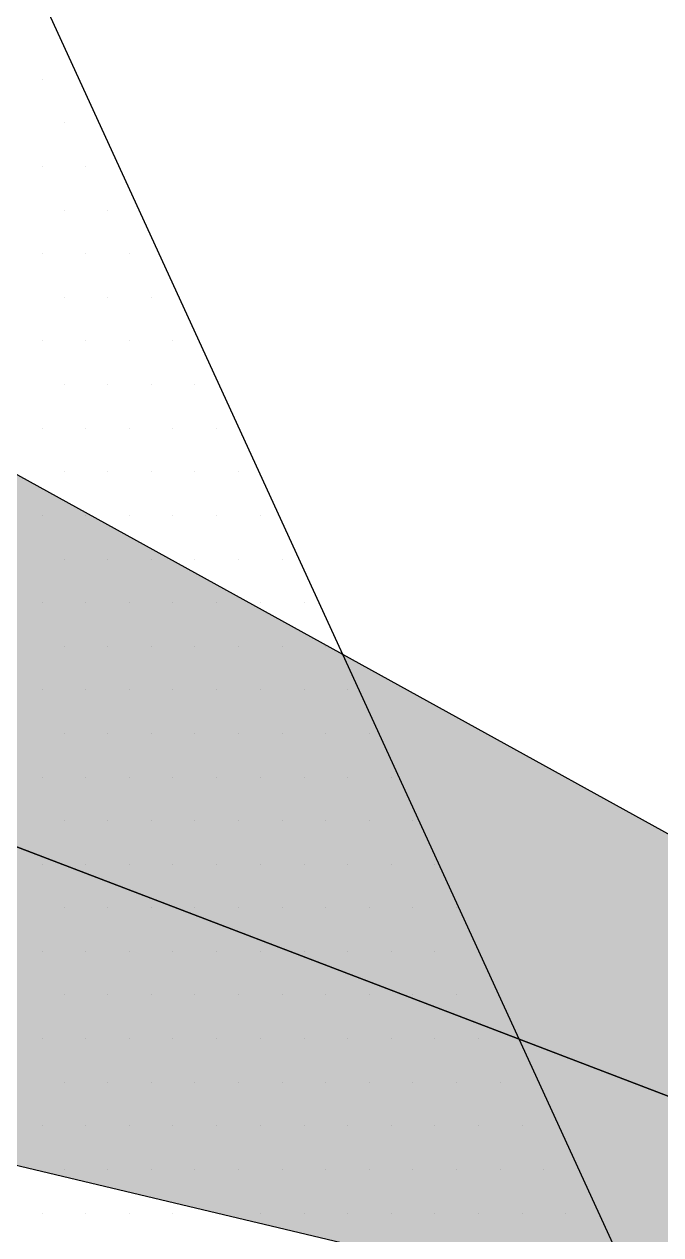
# Model space of a CAD drawing. Header units: millimetres. Extents: x -1573 to 210, y -360 to 557.
# Drawn here: x -487.524 to -486.72, y 20.755 to 22.283 of the extents above; entities that cross this region are included whole.
import ezdxf

# ---------------------------------------------------------------- set-up
doc = ezdxf.new("R2010")
doc.units = ezdxf.units.MM
doc.header["$LTSCALE"] = 2
doc.linetypes.add('CACHEX2', pattern=[0.75, 0.5, -0.25])
for name, color, linetype in [('CALQUE_7', 4, 'Continuous'), ('CARTOUCHE', 7, 'Continuous'), ('rosace', 7, 'Continuous')]:
    doc.layers.add(name, color=color, linetype=linetype)

# ---------------------------------------------------------------- blocks, each defined once
blk = doc.blocks.new('A$C715108E3')
at = {"layer": 'CALQUE_7', "color": 131}
for p, q in [((3.8317, -15.0742), (3.8317, -15.0742)), ((3.878, -15.1655), (3.878, -15.1655)), ((3.8317, -15.2579), (3.8317, -15.2579)), ((3.9237, -15.2579), (3.9237, -15.2579)), ((3.878, -15.3493), (3.878, -15.3493)), ((3.9694, -15.3493), (3.9694, -15.3493)), ((3.8317, -15.4406), (3.8317, -15.4406)), ((3.9237, -15.4406), (3.9237, -15.4406)), ((4.0155, -15.4406), (4.0155, -15.4406)), ((3.878, -15.5332), (3.878, -15.5332)), ((3.9694, -15.5332), (3.9694, -15.5332)), ((4.0612, -15.5332), (4.0612, -15.5332)), ((3.8317, -15.6246), (3.8317, -15.6246)), ((3.9237, -15.6246), (3.9237, -15.6246)), ((4.0155, -15.6246), (4.0155, -15.6246)), ((4.107, -15.6246), (4.107, -15.6246)), ((3.878, -15.7159), (3.878, -15.7159)), ((3.9694, -15.7159), (3.9694, -15.7159)), ((4.0612, -15.7159), (4.0612, -15.7159)), ((4.1531, -15.7159), (4.1531, -15.7159)), ((3.8317, -15.8083), (3.8317, -15.8083)), ((3.9237, -15.8083), (3.9237, -15.8083)), ((4.0155, -15.8083), (4.0155, -15.8083)), ((4.107, -15.8083), (4.107, -15.8083)), ((4.1988, -15.8083), (4.1988, -15.8083)), ((3.878, -15.8994), (3.878, -15.8994)), ((3.9694, -15.8994), (3.9694, -15.8994)), ((4.0612, -15.8994), (4.0612, -15.8994)), ((4.1531, -15.8994), (4.1531, -15.8994)), ((4.2445, -15.8994), (4.2445, -15.8994)), ((3.8317, -15.991), (3.8317, -15.991)), ((3.9237, -15.991), (3.9237, -15.991)), ((4.0155, -15.991), (4.0155, -15.991)), ((4.107, -15.991), (4.107, -15.991)), ((4.1988, -15.991), (4.1988, -15.991)), ((4.2906, -15.991), (4.2906, -15.991)), ((3.878, -16.0834), (3.878, -16.0834)), ((3.9694, -16.0834), (3.9694, -16.0834)), ((4.0612, -16.0834), (4.0612, -16.0834)), ((4.1531, -16.0834), (4.1531, -16.0834)), ((4.2445, -16.0834), (4.2445, -16.0834)), ((4.3364, -16.0834), (4.3364, -16.0834)), ((3.8317, -16.1747), (3.8317, -16.1747)), ((3.9237, -16.1747), (3.9237, -16.1747)), ((4.0155, -16.1747), (4.0155, -16.1747)), ((4.107, -16.1747), (4.107, -16.1747)), ((4.1988, -16.1747), (4.1988, -16.1747)), ((4.2906, -16.1747), (4.2906, -16.1747)), ((4.3827, -16.1747), (4.3827, -16.1747)), ((3.878, -16.2675), (3.878, -16.2675)), ((3.9694, -16.2675), (3.9694, -16.2675)), ((4.0612, -16.2675), (4.0612, -16.2675)), ((4.1531, -16.2675), (4.1531, -16.2675)), ((4.2445, -16.2675), (4.2445, -16.2675)), ((4.3364, -16.2675), (4.3364, -16.2675)), ((4.4282, -16.2675), (4.4282, -16.2675)), ((3.8317, -16.3587), (3.8317, -16.3587)), ((3.9237, -16.3587), (3.9237, -16.3587)), ((4.0155, -16.3587), (4.0155, -16.3587)), ((4.107, -16.3587), (4.107, -16.3587)), ((4.1988, -16.3587), (4.1988, -16.3587)), ((4.2906, -16.3587), (4.2906, -16.3587)), ((4.3827, -16.3587), (4.3827, -16.3587)), ((4.4739, -16.3587), (4.4739, -16.3587)), ((3.878, -16.45), (3.878, -16.45)), ((3.9694, -16.45), (3.9694, -16.45)), ((4.0612, -16.45), (4.0612, -16.45)), ((4.1531, -16.45), (4.1531, -16.45)), ((4.2445, -16.45), (4.2445, -16.45)), ((4.3364, -16.45), (4.3364, -16.45)), ((4.4282, -16.45), (4.4282, -16.45)), ((4.5202, -16.45), (4.5202, -16.45)), ((3.8317, -16.5424), (3.8317, -16.5424)), ((3.9237, -16.5424), (3.9237, -16.5424)), ((4.0155, -16.5424), (4.0155, -16.5424)), ((4.107, -16.5424), (4.107, -16.5424)), ((4.1988, -16.5424), (4.1988, -16.5424)), ((4.2906, -16.5424), (4.2906, -16.5424)), ((4.3827, -16.5424), (4.3827, -16.5424)), ((4.4739, -16.5424), (4.4739, -16.5424)), ((4.5659, -16.5424), (4.5659, -16.5424)), ((3.878, -16.6339), (3.878, -16.6339)), ((3.9694, -16.6339), (3.9694, -16.6339)), ((4.0612, -16.6339), (4.0612, -16.6339)), ((4.1531, -16.6339), (4.1531, -16.6339)), ((4.2445, -16.6339), (4.2445, -16.6339)), ((4.3364, -16.6339), (4.3364, -16.6339)), ((4.4282, -16.6339), (4.4282, -16.6339)), ((4.5202, -16.6339), (4.5202, -16.6339)), ((4.6115, -16.6339), (4.6115, -16.6339)), ((3.8317, -16.7251), (3.8317, -16.7251)), ((3.9237, -16.7251), (3.9237, -16.7251)), ((4.0155, -16.7251), (4.0155, -16.7251)), ((4.107, -16.7251), (4.107, -16.7251)), ((4.1988, -16.7251), (4.1988, -16.7251)), ((4.2906, -16.7251), (4.2906, -16.7251)), ((4.3827, -16.7251), (4.3827, -16.7251)), ((4.4739, -16.7251), (4.4739, -16.7251)), ((4.5659, -16.7251), (4.5659, -16.7251)), ((4.658, -16.7251), (4.658, -16.7251)), ((3.878, -16.8175), (3.878, -16.8175)), ((3.9694, -16.8175), (3.9694, -16.8175)), ((4.0612, -16.8175), (4.0612, -16.8175)), ((4.1531, -16.8175), (4.1531, -16.8175)), ((4.2445, -16.8175), (4.2445, -16.8175)), ((4.3364, -16.8175), (4.3364, -16.8175)), ((4.4282, -16.8175), (4.4282, -16.8175)), ((4.5202, -16.8175), (4.5202, -16.8175)), ((4.6115, -16.8175), (4.6115, -16.8175)), ((4.7035, -16.8175), (4.7035, -16.8175)), ((3.8317, -16.909), (3.8317, -16.909)), ((3.9237, -16.909), (3.9237, -16.909)), ((4.0155, -16.909), (4.0155, -16.909)), ((4.107, -16.909), (4.107, -16.909)), ((4.1988, -16.909), (4.1988, -16.909)), ((4.2906, -16.909), (4.2906, -16.909)), ((4.3827, -16.909), (4.3827, -16.909)), ((4.4739, -16.909), (4.4739, -16.909)), ((4.5659, -16.909), (4.5659, -16.909)), ((4.658, -16.909), (4.658, -16.909)), ((4.7492, -16.909), (4.7492, -16.909)), ((3.878, -17.0003), (3.878, -17.0003)), ((3.9694, -17.0003), (3.9694, -17.0003)), ((4.0612, -17.0003), (4.0612, -17.0003)), ((4.1531, -17.0003), (4.1531, -17.0003)), ((4.2445, -17.0003), (4.2445, -17.0003)), ((4.3364, -17.0003), (4.3364, -17.0003)), ((4.4282, -17.0003), (4.4282, -17.0003)), ((4.5202, -17.0003), (4.5202, -17.0003)), ((4.6115, -17.0003), (4.6115, -17.0003)), ((4.7035, -17.0003), (4.7035, -17.0003)), ((3.8317, -17.0928), (3.8317, -17.0928)), ((3.9237, -17.0928), (3.9237, -17.0928)), ((4.0155, -17.0928), (4.0155, -17.0928)), ((4.107, -17.0928), (4.107, -17.0928)), ((4.1988, -17.0928), (4.1988, -17.0928)), ((4.2906, -17.0928), (4.2906, -17.0928)), ((4.3827, -17.0928), (4.3827, -17.0928)), ((4.4739, -17.0928), (4.4739, -17.0928)), ((4.5659, -17.0928), (4.5659, -17.0928)), ((4.658, -17.0928), (4.658, -17.0928)), ((4.7492, -17.0928), (4.7492, -17.0928)), ((3.878, -17.1843), (3.878, -17.1843)), ((3.9694, -17.1843), (3.9694, -17.1843)), ((4.0612, -17.1843), (4.0612, -17.1843)), ((4.1531, -17.1843), (4.1531, -17.1843)), ((4.2445, -17.1843), (4.2445, -17.1843)), ((4.3364, -17.1843), (4.3364, -17.1843)), ((4.4282, -17.1843), (4.4282, -17.1843)), ((4.5202, -17.1843), (4.5202, -17.1843)), ((4.6115, -17.1843), (4.6115, -17.1843)), ((4.7035, -17.1843), (4.7035, -17.1843)), ((4.7952, -17.1843), (4.7952, -17.1843)), ((3.8317, -17.2756), (3.8317, -17.2756)), ((3.9237, -17.2756), (3.9237, -17.2756)), ((4.0155, -17.2756), (4.0155, -17.2756)), ((4.107, -17.2756), (4.107, -17.2756)), ((4.1988, -17.2756), (4.1988, -17.2756)), ((4.2906, -17.2756), (4.2906, -17.2756)), ((4.3827, -17.2756), (4.3827, -17.2756)), ((4.4739, -17.2756), (4.4739, -17.2756)), ((4.5659, -17.2756), (4.5659, -17.2756)), ((4.658, -17.2756), (4.658, -17.2756)), ((4.7492, -17.2756), (4.7492, -17.2756)), ((4.8413, -17.2756), (4.8413, -17.2756)), ((3.878, -17.368), (3.878, -17.368)), ((3.9694, -17.368), (3.9694, -17.368)), ((4.0612, -17.368), (4.0612, -17.368)), ((4.1531, -17.368), (4.1531, -17.368)), ((4.2445, -17.368), (4.2445, -17.368)), ((4.3364, -17.368), (4.3364, -17.368)), ((4.4282, -17.368), (4.4282, -17.368)), ((4.5202, -17.368), (4.5202, -17.368)), ((4.6115, -17.368), (4.6115, -17.368)), ((4.7035, -17.368), (4.7035, -17.368)), ((4.7952, -17.368), (4.7952, -17.368)), ((4.8868, -17.368), (4.8868, -17.368)), ((3.8317, -17.4592), (3.8317, -17.4592)), ((3.9237, -17.4592), (3.9237, -17.4592)), ((4.0155, -17.4592), (4.0155, -17.4592)), ((4.107, -17.4592), (4.107, -17.4592)), ((4.1988, -17.4592), (4.1988, -17.4592)), ((4.2906, -17.4592), (4.2906, -17.4592)), ((4.3827, -17.4592), (4.3827, -17.4592)), ((4.4739, -17.4592), (4.4739, -17.4592)), ((4.5659, -17.4592), (4.5659, -17.4592)), ((4.658, -17.4592), (4.658, -17.4592)), ((4.7492, -17.4592), (4.7492, -17.4592)), ((4.8413, -17.4592), (4.8413, -17.4592)), ((4.9329, -17.4592), (4.9329, -17.4592))]:
    blk.add_line(p, q, dxfattribs=at)
blk.add_lwpolyline([(-1.6922, -18.648), (0.2166, -18.8242), (-0.4061, -17.3082), (1.2857, -17.5115), (0.9202, -16.4826), (-0.461, -13.5406), (1.4536, -13.7453), (4.032, -19.4344), (5.206, -17.903), (3.3935, -13.9486), (6.3293, -14.2803), (6.4311, -12.6478), (3.5725, -12.29), (6.1505, -8.6671), (5.6155, -6.8715), (1.6586, -12.1279), (-1.9407, -12.0256)], dxfattribs=at)
blk = doc.blocks.new('A$C581E6685')
at = {"layer": 'rosace'}
for color, points in [(32, [(-39.8519, 24.2064), (-37.1498, 25.5201), (-23.2602, 17.8548)]), (40, [(-39.8519, 24.2064), (-23.2602, 17.8548), (-38.5844, 21.5046)])]:
    blk.add_hatch(color=color, dxfattribs=at).paths.add_polyline_path(points)
at = {"layer": 'rosace', "color": 32}
blk.add_lwpolyline([(-39.8519, 24.2064), (-37.1498, 25.5201), (-23.2602, 17.8559)], close=True, dxfattribs=at)
at = {"layer": 'rosace', "color": 40}
blk.add_lwpolyline([(-39.8519, 24.2064), (-23.2602, 17.8559), (-38.584, 21.5046)], close=True, dxfattribs=at)
at = {"layer": 'rosace', "color": 32, "linetype": 'CACHEX2', "ltscale": 1.5}
blk.add_ellipse((-38.0538, 23.8138), major_axis=(-19.0311, -3.534), ratio=0.590567, dxfattribs=at)
at = {"layer": 'rosace', "color": 32}
blk.add_ellipse((-37.6144, 23.8499), major_axis=(-13.5768, -4.2839), ratio=0.791971, dxfattribs=at)
at = {"layer": 'CARTOUCHE'}
blk.add_blockref('A$C715108E3', (-31.6739, 36.3189), dxfattribs=at)

msp = doc.modelspace()

# ---------------------------------------------------------------- linework, layer by layer
at = {"layer": 'CARTOUCHE'}
msp.add_rational_spline([(-508.0665, 33.7081), (-508.0665, 22.8169), (-508.0665, 11.9258), (-508.0665, 8.0858), (-504.2265, 8.0858), (-458.6872, 8.0858), (-413.148, 8.0858), (-409.308, 8.0858), (-409.308, 11.9258), (-409.308, 22.8169), (-409.308, 33.7081), (-409.308, 37.5481), (-413.148, 37.5481), (-458.6872, 37.5481), (-504.2265, 37.5481), (-508.0665, 37.5481), (-508.0665, 33.7081)], [1, 1, 1, 0.707106781187, 1, 1, 1, 0.707106781187, 1, 1, 1, 0.707106781187, 1, 1, 1, 0.707106781187, 1], degree=2, knots=[0, 0, 0, 1, 1, 2.570796, 2.570796, 3.570796, 3.570796, 5.141593, 5.141593, 6.141593, 6.141593, 7.712389, 7.712389, 8.712389, 8.712389, 10.283185, 10.283185, 10.283185], dxfattribs=at)

# ---------------------------------------------------------------- block references
at = {"layer": 'CARTOUCHE', "xscale": 0.6, "yscale": 0.6, "zscale": 0.6}
msp.add_blockref('A$C581E6685', (-470.7958, 9.4664), dxfattribs=at)

doc.saveas('drawing.dxf')
